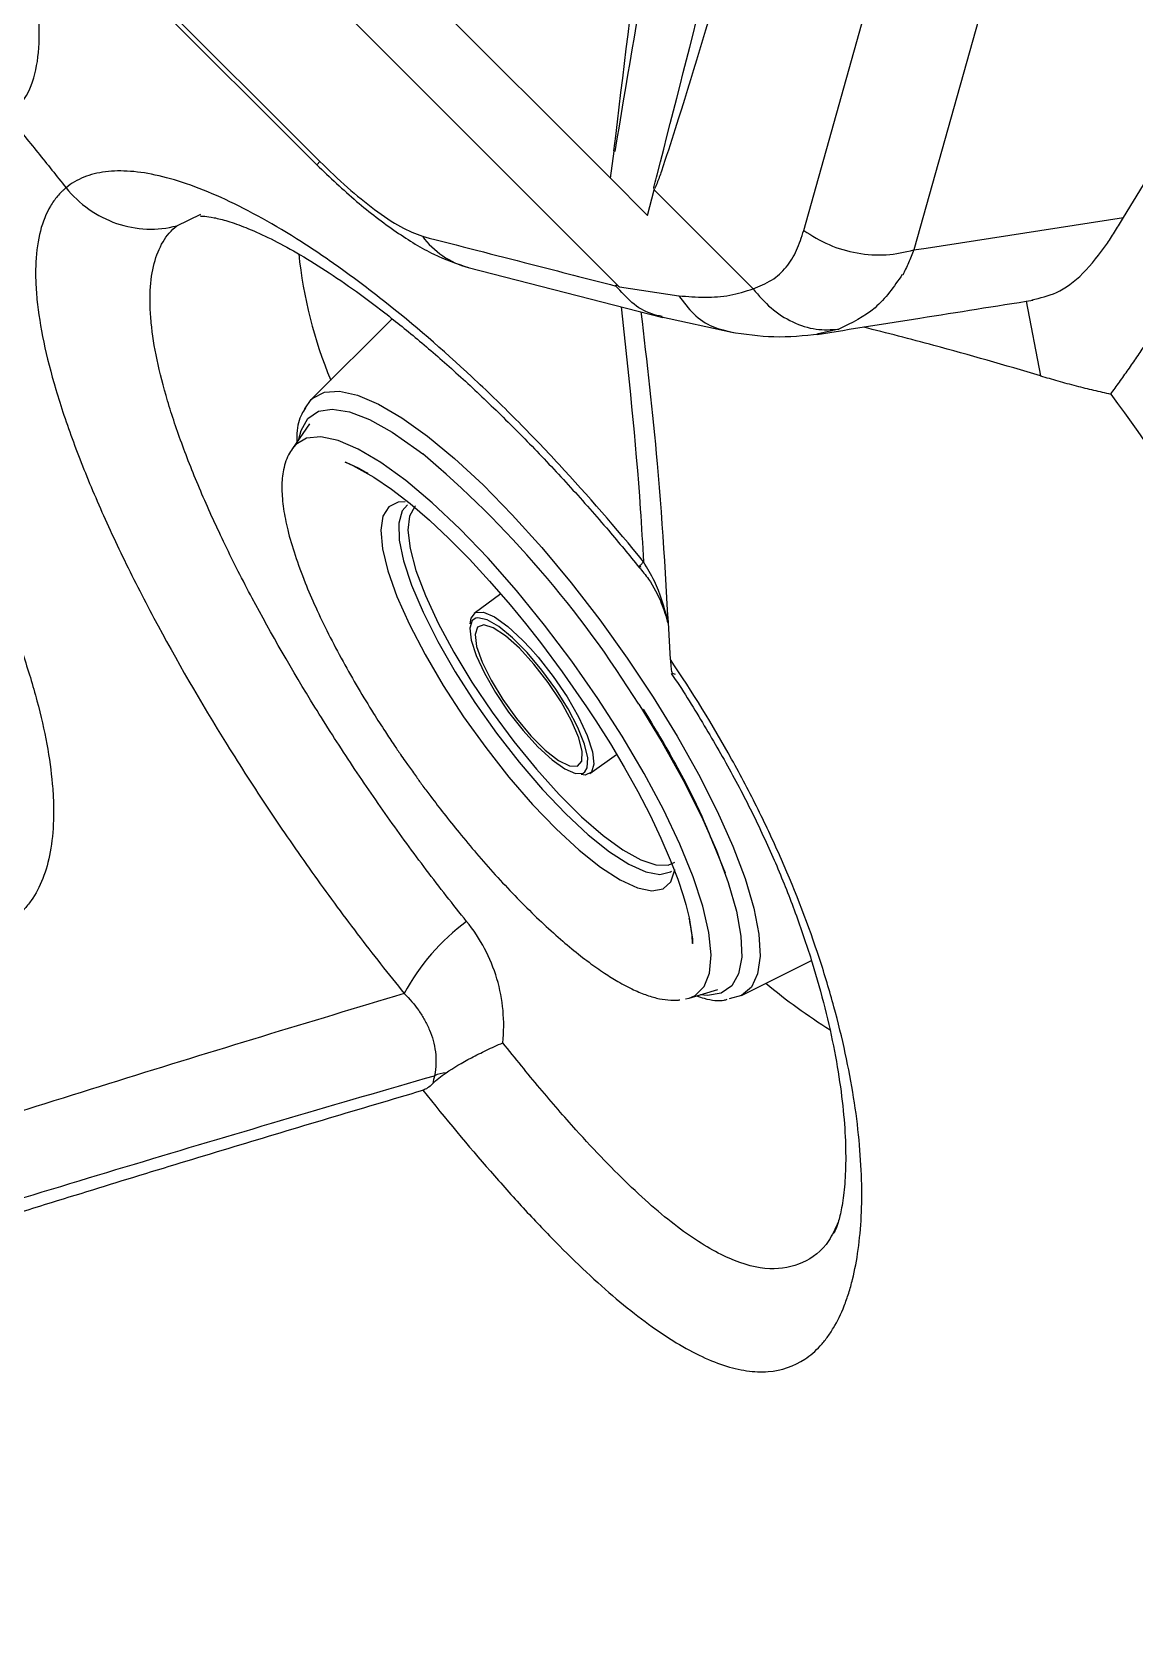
# Model space of a CAD drawing. Extents: x 409 to 498, y 628 to 778.
# Drawn here: x 488.353 to 490.922, y 716.524 to 720.272 of the extents above; entities that cross this region are included whole.
import ezdxf

# ---------------------------------------------------------------- set-up
doc = ezdxf.new("R2010")
doc.units = 0
doc.header["$MEASUREMENT"] = 0
doc.layers.add('1', color=4, linetype='Continuous')
doc.layers.add('GEOMETRY', color=4, linetype='Continuous', lineweight=25)

# ---------------------------------------------------------------- blocks, each defined once
blk = doc.blocks.new('2026_PULSE')
at = {"layer": 'GEOMETRY'}
for p, q in [((74.7001, 81.1623), (81.1421, 74.7204)), ((74.9515, 81.1434), (81.1232, 74.9717)), ((74.9827, 80.4593), (80.4391, 75.003)), ((74.9901, 80.4667), (80.4465, 75.0103)), ((82.3188, 74.8799), (83.6715, 77.1027)), ((81.5737, 74.85), (82.0664, 76.6022)), ((82.3229, 76.557), (81.8302, 74.8047)), ((81.1232, 74.9717), (81.1323, 75.0347)), ((81.1232, 74.9717), (81.2098, 74.8851)), ((81.2098, 74.8851), (81.2251, 74.9446)), ((81.2251, 74.9446), (81.2257, 74.9468)), ((81.2251, 74.9446), (81.4556, 74.7142)), ((80.1129, 74.861), (80.1689, 74.8882)), ((81.8589, 74.8091), (82.3188, 74.8799)), ((81.8302, 74.8047), (81.8589, 74.8091)), ((80.792, 74.7637), (81.2455, 74.6471)), ((81.1421, 74.7204), (81.1441, 74.7184)), ((81.1441, 74.7184), (81.2827, 74.6978)), ((82.0922, 74.685), (82.1254, 74.5114)), ((80.6148, 74.644), (80.4261, 74.456)), ((81.242, 74.6486), (81.4058, 74.6133)), ((81.6553, 74.6198), (81.6045, 74.6085)), ((80.4223, 74.3996), (80.3822, 74.342)), ((80.6973, 74.3204), (80.6858, 74.3295)), ((81.1915, 74.0656), (81.1913, 74.0658)), ((80.8676, 74.0031), (80.806, 73.9578)), ((80.9374, 73.8758), (80.9548, 73.8559)), ((81.0753, 73.5846), (81.1378, 73.6288)), ((81.3642, 73.4174), (81.3903, 73.3534)), ((81.4285, 73.067), (81.5915, 73.1492)), ((81.2983, 73.0598), (81.3064, 73.0613)), ((81.3064, 73.0613), (81.3738, 73.0812)), ((81.4285, 73.067), (81.4001, 73.0593))]:
    blk.add_line(p, q, dxfattribs=at)
at = {"layer": 'GEOMETRY', "flags": 128}
for points in [[(80.4391, 75.003), (80.4399, 75.0037), (80.4465, 75.0103)], [(80.4094, 74.4305), (80.411, 74.4342), (80.4261, 74.456)], [(80.4261, 74.456), (80.4298, 74.4594), (80.4569, 74.4733), (80.4918, 74.4756), (80.534, 74.4662), (80.5828, 74.4454), (80.6374, 74.4135), (80.6969, 74.3709), (80.7603, 74.3184), (80.8266, 74.2569), (80.8947, 74.1874), (80.9635, 74.1109), (81.0318, 74.0288), (81.0985, 73.9424), (81.1625, 73.8532), (81.2229, 73.7625)], [(80.3976, 74.364), (80.4025, 74.3836), (80.4185, 74.4118), (80.4428, 74.4286), (80.4753, 74.4338), (80.5151, 74.4274), (80.5618, 74.4093), (80.6145, 74.38), (80.6723, 74.3399), (80.6859, 74.3294)], [(81.3064, 73.0613), (81.3208, 73.0675), (81.3417, 73.088), (81.3541, 73.1197), (81.3577, 73.162), (81.3524, 73.2142), (81.3383, 73.2752), (81.3158, 73.3441), (81.2851, 73.4196), (81.2468, 73.5004), (81.2017, 73.5849), (81.1505, 73.6718), (81.0941, 73.7594), (81.0336, 73.8461), (80.97, 73.9306), (80.9044, 74.0111), (80.8381, 74.0864), (80.7722, 74.155), (80.7079, 74.2157), (80.6463, 74.2675), (80.5886, 74.3093), (80.5357, 74.3406), (80.4886, 74.3607), (80.4482, 74.3692), (80.4151, 74.366), (80.39, 74.3512), (80.3822, 74.342)], [(80.5463, 74.2906), (80.5463, 74.2906), (80.5464, 74.2906), (80.5467, 74.2904), (80.5494, 74.289), (80.5543, 74.2863), (80.5578, 74.2842), (80.5581, 74.2841), (80.5581, 74.2841), (80.5581, 74.2841), (80.5581, 74.2841), (80.5581, 74.2841), (80.5581, 74.2841), (80.5581, 74.2841), (80.5581, 74.2841), (80.5581, 74.2841), (80.558, 74.2841), (80.5579, 74.2842), (80.5575, 74.2844), (80.5543, 74.2863), (80.5359, 74.2962), (80.518, 74.3048), (80.5075, 74.3092), (80.5054, 74.31), (80.5053, 74.3101), (80.5053, 74.3101), (80.5053, 74.3101), (80.5053, 74.3101), (80.5053, 74.3101), (80.5053, 74.3101), (80.5053, 74.3101), (80.5053, 74.3101), (80.5053, 74.3101), (80.5053, 74.3101), (80.5053, 74.3101), (80.5057, 74.3099), (80.5227, 74.3026), (80.5723, 74.2753), (80.6134, 74.2474), (80.6564, 74.2139), (80.7014, 74.1751), (80.7469, 74.1324), (80.7946, 74.0841), (80.8416, 74.0331), (80.8899, 73.9774), (80.9252, 73.9344), (80.96, 73.8901), (81.0109, 73.8218)], [(80.6452, 74.2176), (80.6289, 74.2169), (80.6067, 74.2062), (80.593, 74.1842), (80.5881, 74.1513), (80.592, 74.1084), (80.6047, 74.0565), (80.6259, 73.9971), (80.655, 73.9317), (80.6913, 73.8619), (80.7337, 73.7896), (80.7813, 73.7167), (80.8328, 73.645), (80.8868, 73.5764), (80.942, 73.5126), (80.9969, 73.4554), (81.0501, 73.4062), (81.1003, 73.3663)], [(80.6502, 74.2106), (80.6383, 74.1963), (80.6304, 74.1676), (80.6314, 74.1285), (80.6413, 74.08), (80.6599, 74.0234), (80.6867, 73.9603), (80.7209, 73.8924), (80.7616, 73.8215), (80.8076, 73.7497), (80.8579, 73.6788), (80.9109, 73.6107), (80.9651, 73.5475), (81.0193, 73.4906), (81.0718, 73.4418), (81.1212, 73.4024)], [(80.6693, 74.2086), (80.6673, 74.2067), (80.655, 74.1844), (80.6513, 74.1514), (80.6565, 74.1087), (80.6702, 74.0575), (80.6922, 73.9991), (80.7219, 73.935), (80.7584, 73.8672), (80.8007, 73.7973), (80.8478, 73.7274), (80.8982, 73.6593), (80.9507, 73.5949), (81.0038, 73.5359), (81.0561, 73.484), (81.106, 73.4405), (81.1524, 73.4067), (81.1938, 73.3835), (81.2292, 73.3715), (81.2577, 73.371), (81.2737, 73.3781)], [(81.1913, 74.0658), (81.1912, 74.066), (81.1934, 74.0698), (81.2005, 74.0775)], [(81.1941, 74.0662), (81.1941, 74.0662), (81.1915, 74.0656)], [(80.7968, 73.9333), (80.7986, 73.9466), (80.8088, 73.9594), (80.8273, 73.9604), (80.8529, 73.9495), (80.884, 73.9275), (80.9187, 73.8956), (80.9374, 73.8758)], [(80.8093, 73.9466), (80.8009, 73.9409), (80.7954, 73.9232), (80.7986, 73.8956), (80.8102, 73.8599), (80.8295, 73.8182), (80.8554, 73.7733), (80.8861, 73.7278), (80.9198, 73.6848)], [(80.9452, 73.8392), (80.9111, 73.8764), (80.8787, 73.9054), (80.8503, 73.9241), (80.828, 73.931), (80.8136, 73.9256), (80.808, 73.9084), (80.8116, 73.8806), (80.8243, 73.8442), (80.8451, 73.8021), (80.8723, 73.7572), (80.9041, 73.713), (80.9381, 73.6727), (80.9716, 73.6393), (81.0023, 73.6152), (81.0279, 73.6023), (81.0464, 73.6016), (81.0566, 73.613), (81.0575, 73.6357), (81.0493, 73.6681), (81.0324, 73.7077), (81.0082, 73.7516), (80.9784, 73.7966), (80.9452, 73.8392)], [(81.0636, 73.5887), (81.0691, 73.598), (81.0703, 73.6208), (81.0628, 73.6527), (81.0472, 73.6917), (81.0245, 73.7354), (80.996, 73.7809), (80.9635, 73.8256), (80.9291, 73.8664), (80.895, 73.9009), (80.8633, 73.9269), (80.8359, 73.9428), (80.8147, 73.9476), (80.8093, 73.9466)], [(80.9548, 73.8559), (80.99, 73.8108), (81.0221, 73.7633), (81.0491, 73.7163), (81.0693, 73.6728), (81.0815, 73.6354), (81.0848, 73.6066), (81.079, 73.5881), (81.0646, 73.5811), (81.0548, 73.582)], [(81.0109, 73.8218), (81.0677, 73.7401), (81.0892, 73.7074), (81.1231, 73.6535), (81.1554, 73.5992), (81.1868, 73.543), (81.2156, 73.4874), (81.2411, 73.4338), (81.2627, 73.3837), (81.28, 73.3384), (81.2926, 73.3006), (81.2987, 73.2794), (81.3064, 73.2482), (81.3142, 73.1985), (81.3148, 73.1903), (81.315, 73.1882), (81.315, 73.1882), (81.315, 73.1882), (81.315, 73.1882), (81.315, 73.1882), (81.315, 73.1882), (81.315, 73.1882), (81.315, 73.1882), (81.315, 73.1882), (81.315, 73.1882), (81.315, 73.1882), (81.315, 73.1882), (81.3149, 73.1886), (81.3134, 73.2069), (81.308, 73.2413), (81.3072, 73.245), (81.3069, 73.2463), (81.3069, 73.2464), (81.3069, 73.2464), (81.3069, 73.2465), (81.3069, 73.2465), (81.3069, 73.2465), (81.3069, 73.2465), (81.3069, 73.2465), (81.3069, 73.2465), (81.3069, 73.2465), (81.3069, 73.2463), (81.3071, 73.2453), (81.3086, 73.2378), (81.3094, 73.2333), (81.3094, 73.2332), (81.3094, 73.2332), (81.3094, 73.2332), (81.3094, 73.2333), (81.3094, 73.2333), (81.3094, 73.2333), (81.3094, 73.2333), (81.3094, 73.2334), (81.3094, 73.2335), (81.3093, 73.2338), (81.3092, 73.2348), (81.3089, 73.2365), (81.3087, 73.2371), (81.3087, 73.2374), (81.3086, 73.2377), (81.3086, 73.2379), (81.3086, 73.238), (81.3086, 73.238)], [(81.1892, 73.7459), (81.2438, 73.6567), (81.2928, 73.5692), (81.3353, 73.4848), (81.3706, 73.4049), (81.398, 73.3309), (81.4171, 73.2642), (81.4275, 73.2057), (81.4291, 73.1566), (81.4219, 73.1176), (81.406, 73.0895), (81.3816, 73.0727), (81.3492, 73.0675), (81.3322, 73.0689)], [(81.2229, 73.7625), (81.2785, 73.672), (81.3284, 73.583), (81.3719, 73.497), (81.4083, 73.4155), (81.4369, 73.3397), (81.4573, 73.271), (81.4691, 73.2104), (81.4721, 73.159), (81.4663, 73.1175), (81.4518, 73.0868), (81.4289, 73.0672), (81.4285, 73.067)], [(80.9198, 73.6848), (80.9543, 73.6468), (80.9875, 73.6163), (81.0172, 73.5952), (81.0417, 73.5848), (81.0594, 73.5857), (81.0636, 73.5887)], [(81.1212, 73.4024), (81.1662, 73.3734), (81.2055, 73.3555), (81.2382, 73.3494), (81.2632, 73.3552), (81.2657, 73.3567)], [(81.1003, 73.3663), (81.146, 73.3366), (81.1862, 73.3181), (81.2198, 73.3111), (81.2459, 73.3159), (81.2639, 73.3323), (81.2733, 73.3598), (81.2734, 73.3607)]]:
    blk.add_lwpolyline(points, dxfattribs=at)
at = {"layer": 'GEOMETRY'}
for centre, radius, start, end in [((80.8428, 74.9529), 0.1959, 216.4903, 254.9683), ((81.4206, 74.8982), 1.0287, 185.7291, 202.6921), ((79.1112, 72.4627), 2.4422, 31.6965, 49.8508), ((81.0854, 72.8366), 0.5011, 126.3911, 151.9943), ((82.3747, 74.1624), 1.3884, 230.1895, 237.8036), ((80.753, 72.7807), 0.1074, 96.7694, 111.6855)]:
    blk.add_arc(centre, radius, start, end, dxfattribs=at)
for points, knots in [([(81.1314, 75.0354), (81.1753, 75.3975), (81.2537, 76.0441), (81.3434, 76.6829), (81.3828, 76.964)], [0, 0, 0, 0, 0.559996, 1, 1, 1, 1]), ([(81.4386, 76.9409), (81.3905, 76.6208), (81.2943, 75.9805), (81.1869, 75.3496), (81.1332, 75.0341)], [0, 0, 0, 0, 0.4998965, 1, 1, 1, 1]), ([(81.224, 74.9483), (81.224, 74.9483), (81.2241, 74.9485), (81.2243, 74.9493), (81.225, 74.9519), (81.2277, 74.9622), (81.3115, 75.2903), (81.4238, 75.7323), (81.5668, 76.2566), (81.6555, 76.5814), (81.7125, 76.7882), (81.7441, 76.9029)], [0, 0, 0, 0, 0.000039, 0.000331, 0.001135, 0.004164, 0.015941, 0.499832, 0.681352, 0.823364, 1, 1, 1, 1]), ([(81.7975, 76.8784), (81.6611, 76.4035), (81.489, 75.8045), (81.3031, 75.1748), (81.2499, 75.0113), (81.2341, 74.9644), (81.2278, 74.9513), (81.2257, 74.9468)], [0, 0, 0, 0, 0.733813, 0.925342, 0.977269, 0.992279, 1, 1, 1, 1]), ([(77.7987, 75.7975), (77.7659, 75.7848), (77.7402, 75.7641), (77.7167, 75.7288), (77.7124, 75.7213), (77.7048, 75.7052), (77.7013, 75.6967), (77.6925, 75.6697), (77.6884, 75.65), (77.6816, 75.5859), (77.6841, 75.5366), (77.6962, 75.4665), (77.699, 75.452), (77.7056, 75.4225), (77.7093, 75.4074), (77.7217, 75.3611), (77.7316, 75.3291), (77.7546, 75.2626), (77.7677, 75.2281), (77.7898, 75.1745), (77.7975, 75.1563), (77.8139, 75.1193), (77.8225, 75.1005), (77.867, 75.0057), (77.9079, 74.9272), (77.9769, 74.8054), (78.0011, 74.7642), (78.0395, 74.7012), (78.0526, 74.6801), (78.0791, 74.6379), (78.0926, 74.6169), (78.1611, 74.5114), (78.2192, 74.427), (78.296, 74.3215), (78.3116, 74.3004), (78.3432, 74.2582), (78.3591, 74.2371), (78.4072, 74.1746), (78.4395, 74.1336), (78.5376, 74.0127), (78.6042, 73.9348), (78.6894, 73.841), (78.7064, 73.8225), (78.7404, 73.7863), (78.7573, 73.7685), (78.808, 73.7161), (78.8416, 73.6825), (78.9085, 73.618), (78.9418, 73.5872), (78.9914, 73.5429), (79.008, 73.5285), (79.0409, 73.5004), (79.0573, 73.4867), (79.1383, 73.4209), (79.2004, 73.3758), (79.2898, 73.3192), (79.3189, 73.3022), (79.3617, 73.2796), (79.3757, 73.2726), (79.4031, 73.2597), (79.4166, 73.2538), (79.4824, 73.227), (79.5308, 73.2141), (79.5969, 73.2077), (79.6179, 73.2078), (79.6567, 73.2123), (79.6747, 73.2168), (79.7079, 73.2299), (79.723, 73.2386), (79.7436, 73.2549), (79.7501, 73.2609), (79.7624, 73.2739), (79.7681, 73.281), (79.7949, 73.3189), (79.8098, 73.3569), (79.8222, 73.425), (79.8247, 73.4496), (79.8259, 73.4893), (79.8259, 73.503), (79.825, 73.5311), (79.8241, 73.5455), (79.8176, 73.6194), (79.8057, 73.6841), (79.7823, 73.7718), (79.7772, 73.7897), (79.7661, 73.8262), (79.7601, 73.8448), (79.7411, 73.901), (79.7268, 73.9392), (79.6795, 74.0562), (79.642, 74.1372), (79.5871, 74.2423), (79.5758, 74.2634), (79.5525, 74.3056), (79.5406, 74.3268), (79.504, 74.3901), (79.4784, 74.4325), (79.4247, 74.5172), (79.3968, 74.5597), (79.3384, 74.6447), (79.3078, 74.6875), (79.2143, 74.8134), (79.1492, 74.8948), (79.0474, 75.0132), (79.0128, 75.0521), (78.9421, 75.1285), (78.9067, 75.1655), (78.8001, 75.2726), (78.7287, 75.3391), (78.6211, 75.4316), (78.585, 75.4613), (78.5142, 75.5169), (78.4794, 75.543), (78.4108, 75.5919), (78.377, 75.6147), (78.3106, 75.6568), (78.2779, 75.6763), (78.1818, 75.7292), (78.1223, 75.7565), (78.0396, 75.7859), (78.0132, 75.7937), (77.9626, 75.8055), (77.9385, 75.8094), (77.8933, 75.813), (77.8723, 75.8128), (77.8331, 75.8082), (77.8151, 75.8039), (77.7987, 75.7975)], [0, 0, 0, 0, 0.03125, 0.03125, 0.039063, 0.039063, 0.046875, 0.046875, 0.0625, 0.0625, 0.09375, 0.09375, 0.101563, 0.101563, 0.109375, 0.109375, 0.125, 0.125, 0.140625, 0.140625, 0.148438, 0.148438, 0.15625, 0.15625, 0.1875, 0.1875, 0.203125, 0.203125, 0.210938, 0.210938, 0.21875, 0.21875, 0.25, 0.25, 0.257813, 0.257813, 0.265625, 0.265625, 0.28125, 0.28125, 0.3125, 0.3125, 0.320313, 0.320313, 0.328125, 0.328125, 0.34375, 0.34375, 0.359375, 0.359375, 0.367188, 0.367188, 0.375, 0.375, 0.40625, 0.40625, 0.421875, 0.421875, 0.429688, 0.429688, 0.4375, 0.4375, 0.46875, 0.46875, 0.484375, 0.484375, 0.5, 0.5, 0.515625, 0.515625, 0.523438, 0.523438, 0.53125, 0.53125, 0.5625, 0.5625, 0.578125, 0.578125, 0.585938, 0.585938, 0.59375, 0.59375, 0.625, 0.625, 0.632813, 0.632813, 0.640625, 0.640625, 0.65625, 0.65625, 0.6875, 0.6875, 0.695313, 0.695313, 0.703125, 0.703125, 0.71875, 0.71875, 0.734375, 0.734375, 0.75, 0.75, 0.78125, 0.78125, 0.796875, 0.796875, 0.8125, 0.8125, 0.84375, 0.84375, 0.859375, 0.859375, 0.875, 0.875, 0.890625, 0.890625, 0.90625, 0.90625, 0.9375, 0.9375, 0.953125, 0.953125, 0.96875, 0.96875, 0.984375, 0.984375, 1, 1, 1, 1]), ([(79.7222, 75.114), (79.7369, 75.1294), (79.7662, 75.1602), (79.7889, 75.2312), (79.7961, 75.3274), (79.7774, 75.4567), (79.7305, 75.616), (79.6746, 75.7362), (79.6474, 75.7947)], [0, 0, 0, 0, 0.146109, 0.292822, 0.43893, 0.629173, 0.819413, 1, 1, 1, 1]), ([(79.7222, 75.114), (79.7444, 75.0867), (79.7888, 75.032), (79.8329, 74.977), (79.8549, 74.9496)], [0, 0, 0, 0, 0.499956, 1, 1, 1, 1]), ([(80.4465, 75.0103), (80.4678, 74.9898), (80.5097, 74.9493), (80.5742, 74.8975), (80.6366, 74.8548), (80.669, 74.8426), (80.6853, 74.8364)], [0, 0, 0, 0, 0.253425, 0.499607, 0.749437, 1, 1, 1, 1]), ([(81.2005, 74.0775), (81.1363, 74.157), (81.0707, 74.2325), (80.9707, 74.3403), (80.9371, 74.3753), (80.8862, 74.4264), (80.8691, 74.4432), (80.8349, 74.4764), (80.8177, 74.4927), (80.7317, 74.5729), (80.6642, 74.6311), (80.5647, 74.7098), (80.5319, 74.7346), (80.4831, 74.7696), (80.4669, 74.781), (80.4348, 74.8028), (80.419, 74.8132), (80.3409, 74.8632), (80.2819, 74.8961), (80.1985, 74.9348), (80.1715, 74.946), (80.1195, 74.9645), (80.0949, 74.9719), (80.0247, 74.988), (79.9831, 74.9912), (79.9285, 74.9844), (79.9116, 74.9801), (79.881, 74.9677), (79.8672, 74.9596), (79.8549, 74.9496)], [0, 0, 0, 0, 0.125, 0.125, 0.1875, 0.1875, 0.21875, 0.21875, 0.25, 0.25, 0.375, 0.375, 0.4375, 0.4375, 0.46875, 0.46875, 0.5, 0.5, 0.625, 0.625, 0.6875, 0.6875, 0.75, 0.75, 0.875, 0.875, 0.9375, 0.9375, 1, 1, 1, 1]), ([(80.4391, 75.003), (80.4697, 74.9738), (80.5295, 74.917), (80.6227, 74.8459), (80.7122, 74.7905), (80.7659, 74.7725), (80.7925, 74.7636)], [0, 0, 0, 0, 0.26675, 0.521277, 0.762772, 1, 1, 1, 1]), ([(79.8549, 74.9496), (79.8541, 74.9488), (79.8531, 74.9481), (79.8514, 74.9465), (79.8487, 74.9442), (79.8428, 74.9386), (79.838, 74.9335), (79.8289, 74.9227), (79.8234, 74.9149), (79.8084, 74.8896), (79.8006, 74.8703), (79.7893, 74.8269), (79.7858, 74.8027), (79.7838, 74.7628), (79.7837, 74.7488), (79.7846, 74.7196), (79.7856, 74.7046), (79.7933, 74.6268), (79.808, 74.5569), (79.8369, 74.4597), (79.8432, 74.4397), (79.8568, 74.3989), (79.8641, 74.3782), (79.8874, 74.3152), (79.9047, 74.272), (79.943, 74.183), (79.9639, 74.1373), (79.998, 74.0668), (80.0098, 74.043), (80.0342, 73.9949), (80.0468, 73.9708), (80.1113, 73.8497), (80.1681, 73.7513), (80.2457, 73.6265), (80.2616, 73.6013), (80.2939, 73.5512), (80.3102, 73.5263), (80.3597, 73.452), (80.3934, 73.403), (80.4623, 73.3063), (80.4975, 73.2584), (80.5693, 73.164), (80.606, 73.1173), (80.643, 73.0719)], [0, 0, 0, 0, 0.003906, 0.003906, 0.007812, 0.015625, 0.03125, 0.03125, 0.0625, 0.0625, 0.125, 0.125, 0.1875, 0.1875, 0.21875, 0.21875, 0.25, 0.25, 0.375, 0.375, 0.40625, 0.40625, 0.4375, 0.4375, 0.5, 0.5, 0.5625, 0.5625, 0.59375, 0.59375, 0.625, 0.625, 0.75, 0.75, 0.78125, 0.78125, 0.8125, 0.8125, 0.875, 0.875, 0.9375, 0.9375, 1, 1, 1, 1]), ([(79.8549, 74.9496), (79.8702, 74.9305), (79.8882, 74.9136), (79.928, 74.8856), (79.9498, 74.8744), (79.9954, 74.8587), (80.0191, 74.8543), (80.0666, 74.8524), (80.0903, 74.8549), (80.1129, 74.861)], [0, 0, 0, 0, 0.25, 0.25, 0.5, 0.5, 0.75, 0.75, 1, 1, 1, 1]), ([(80.7882, 73.24), (80.7565, 73.2791), (80.725, 73.3194), (80.6635, 73.4008), (80.6334, 73.4421), (80.5744, 73.5254), (80.5456, 73.5676), (80.5032, 73.6316), (80.4893, 73.653), (80.4616, 73.6962), (80.448, 73.7178), (80.3815, 73.8253), (80.3328, 73.91), (80.2774, 74.0143), (80.2666, 74.035), (80.2456, 74.0764), (80.2354, 74.097), (80.2061, 74.1578), (80.1881, 74.1972), (80.1551, 74.2739), (80.1401, 74.3112), (80.1201, 74.3656), (80.1137, 74.3835), (80.1019, 74.4187), (80.0965, 74.436), (80.0714, 74.5201), (80.0587, 74.5807), (80.052, 74.648), (80.0511, 74.6611), (80.0503, 74.6864), (80.0504, 74.6985), (80.0522, 74.7333), (80.0553, 74.7542), (80.0702, 74.8108), (80.0875, 74.8403), (80.1129, 74.861)], [0, 0, 0, 0, 0.0625, 0.0625, 0.125, 0.125, 0.1875, 0.1875, 0.21875, 0.21875, 0.25, 0.25, 0.375, 0.375, 0.40625, 0.40625, 0.4375, 0.4375, 0.5, 0.5, 0.5625, 0.5625, 0.59375, 0.59375, 0.625, 0.625, 0.75, 0.75, 0.78125, 0.78125, 0.8125, 0.8125, 0.875, 0.875, 1, 1, 1, 1]), ([(80.1689, 74.8833), (80.1686, 74.8833), (80.1671, 74.883), (80.1766, 74.8836), (80.1979, 74.8806), (80.2308, 74.8725), (80.2732, 74.8576), (80.3246, 74.8348), (80.384, 74.8035), (80.4502, 74.7636), (80.5217, 74.7152), (80.5981, 74.6583), (80.679, 74.5929), (80.7639, 74.5189), (80.8516, 74.4369), (80.941, 74.3476), (81.0308, 74.2519), (81.1145, 74.1574), (81.1668, 74.0935), (81.1903, 74.0646)], [0, 0, 0, 0, 0.016512, 0.072533, 0.127722, 0.183512, 0.240662, 0.299277, 0.359138, 0.419925, 0.481039, 0.542687, 0.606211, 0.671407, 0.738038, 0.805811, 0.874378, 0.943361, 1, 1, 1, 1]), ([(82.2812, 74.8203), (82.2876, 74.8301), (82.3003, 74.8498), (82.3126, 74.8699), (82.3188, 74.8799)], [0, 0, 0, 0, 0.5004643, 1, 1, 1, 1]), ([(80.6853, 74.8364), (80.7695, 74.8148), (80.9198, 74.7762), (81.0699, 74.7375), (81.136, 74.7205)], [0, 0, 0, 0, 0.56, 1, 1, 1, 1]), ([(81.4556, 74.7142), (81.4706, 74.7202), (81.5006, 74.7322), (81.5345, 74.7632), (81.5587, 74.803), (81.5687, 74.8343), (81.5737, 74.85)], [0, 0, 0, 0, 0.251345, 0.50094, 0.750409, 1, 1, 1, 1]), ([(82.1052, 74.6884), (82.1244, 74.6926), (82.1653, 74.7018), (82.2258, 74.7456), (82.2627, 74.7954), (82.2812, 74.8203)], [0, 0, 0, 0, 0.3060359, 0.6521909, 1, 1, 1, 1]), ([(81.8302, 74.8047), (81.8261, 74.7945), (81.8179, 74.7741), (81.809, 74.7554), (81.8045, 74.7461)], [0, 0, 0, 0, 0.501136, 1, 1, 1, 1]), ([(81.8033, 74.7473), (81.7838, 74.7192), (81.7443, 74.6626), (81.6851, 74.6341), (81.6553, 74.6198)], [0, 0, 0, 0, 0.495442, 1, 1, 1, 1]), ([(81.136, 74.7205), (81.136, 74.7211), (81.1359, 74.7224), (81.137, 74.7228), (81.1383, 74.7228), (81.1394, 74.7224), (81.1408, 74.7216), (81.1417, 74.7208), (81.1421, 74.7204)], [0, 0, 0, 0, 0.262634, 0.531071, 0.668943, 0.7867377, 0.8932253, 1, 1, 1, 1]), ([(81.2436, 74.6496), (81.2356, 74.6512), (81.2102, 74.6565), (81.1722, 74.6799), (81.148, 74.7071), (81.136, 74.7205)], [0, 0, 0, 0, 0.1891608, 0.6006337, 1, 1, 1, 1]), ([(81.2827, 74.6978), (81.3031, 74.6961), (81.3429, 74.6929), (81.4017, 74.697), (81.4378, 74.7083), (81.4558, 74.7139)], [0, 0, 0, 0, 0.346455, 0.675338, 1, 1, 1, 1]), ([(81.4558, 74.7139), (81.4558, 74.7139), (81.4557, 74.714), (81.4556, 74.7141), (81.4556, 74.7142)], [0, 0, 0, 0, 0.559936, 1, 1, 1, 1]), ([(81.4558, 74.7139), (81.4692, 74.6983), (81.4964, 74.6665), (81.5474, 74.6347), (81.6019, 74.6167), (81.6377, 74.6188), (81.6553, 74.6198)], [0, 0, 0, 0, 0.2458206, 0.5000716, 0.7542841, 1, 1, 1, 1]), ([(82.289, 74.4686), (82.2959, 74.478), (82.3096, 74.4969), (82.33, 74.5256), (82.3502, 74.5548), (82.3701, 74.5844), (82.3897, 74.6143), (82.409, 74.6445), (82.4278, 74.6749), (82.4462, 74.7054), (82.4581, 74.7259), (82.4641, 74.7362)], [0, 0, 0, 0, 0.109504, 0.220016, 0.331277, 0.443021, 0.554993, 0.666949, 0.778615, 0.889719, 1, 1, 1, 1]), ([(81.1482, 74.6721), (81.165, 74.5171), (81.186, 74.3227), (81.198, 74.1187), (81.2005, 74.0775)], [0, 0, 0, 0, 0.79783, 1, 1, 1, 1]), ([(81.2827, 74.6978), (81.2937, 74.6829), (81.316, 74.6528), (81.3603, 74.6229), (81.3937, 74.616), (81.41, 74.6126)], [0, 0, 0, 0, 0.330111, 0.671466, 1, 1, 1, 1]), ([(81.6047, 74.6077), (81.6846, 74.6204), (81.8528, 74.6472), (82.0204, 74.6737), (82.1084, 74.6875)], [0, 0, 0, 0, 0.475637, 1, 1, 1, 1]), ([(81.263, 73.8501), (81.2546, 74.004), (81.2395, 74.2814), (81.2088, 74.5434), (81.1951, 74.6601)], [0, 0, 0, 0, 0.554682, 1, 1, 1, 1]), ([(81.4022, 74.6134), (81.4365, 74.6085), (81.5076, 74.5983), (81.5745, 74.6051), (81.6092, 74.6086)], [0, 0, 0, 0, 0.4818648, 1, 1, 1, 1]), ([(82.1254, 74.5114), (82.0427, 74.5356), (81.9055, 74.5757), (81.7673, 74.6109), (81.7124, 74.6248)], [0, 0, 0, 0, 0.602976, 1, 1, 1, 1]), ([(82.1254, 74.5114), (82.1321, 74.5094), (82.1456, 74.5054), (82.1661, 74.4995), (82.1872, 74.4936), (82.215, 74.4862), (82.2492, 74.4777), (82.2758, 74.4717), (82.289, 74.4687)], [0, 0, 0, 0, 0.118764, 0.241787, 0.368915, 0.499983, 0.750487, 1, 1, 1, 1]), ([(82.289, 74.4686), (82.4599, 74.2373), (82.7021, 73.8626), (82.9791, 73.3268), (83.167, 72.8927), (83.3248, 72.4467), (83.4093, 72.1429), (83.4463, 71.9897)], [0, 0, 0, 0, 0.2281753, 0.3531753, 0.4781753, 0.6031753, 0.7281753, 0.7281753, 0.7281753, 0.7281753]), ([(80.4131, 74.4361), (80.4099, 74.4315), (80.3992, 74.4166), (80.3926, 74.3894), (80.3926, 74.3638), (80.3926, 74.3568)], [0, 0, 0, 0, 0.243315, 0.795598, 1, 1, 1, 1]), ([(80.3822, 74.342), (80.3792, 74.3372), (80.3686, 74.3204), (80.3593, 74.2884), (80.3566, 74.2483), (80.3605, 74.2028), (80.3708, 74.1512), (80.3875, 74.094), (80.4098, 74.0334), (80.4362, 73.9717), (80.4657, 73.9102), (80.499, 73.8469), (80.5344, 73.7848), (80.5678, 73.7299), (80.5961, 73.6856), (80.6173, 73.6538), (80.6327, 73.6312), (80.6437, 73.6152), (80.656, 73.5977), (80.6649, 73.5853), (80.6711, 73.5766)], [0, 0, 0, 0, 0.032861, 0.114313, 0.190575, 0.268679, 0.342508, 0.423643, 0.504738, 0.57264, 0.643732, 0.71401, 0.780689, 0.843017, 0.888306, 0.920774, 0.943891, 0.960295, 0.971914, 1, 1, 1, 1]), ([(81.257, 73.9422), (81.2482, 73.9733), (81.2347, 74.0212), (81.2094, 74.0629), (81.2005, 74.0775)], [0, 0, 0, 0, 0.649106, 1, 1, 1, 1]), ([(81.1902, 74.065), (81.1977, 74.056), (81.2188, 74.0306), (81.2422, 73.9858), (81.2528, 73.9499), (81.2575, 73.9338)], [0, 0, 0, 0, 0.233043, 0.655501, 1, 1, 1, 1]), ([(80.6862, 72.8467), (80.7398, 72.7798), (80.7921, 72.7168), (80.8693, 72.6283), (80.8948, 72.5998), (80.9328, 72.5585), (80.9454, 72.545), (80.9705, 72.5187), (80.9828, 72.5059), (81.0442, 72.4437), (81.0913, 72.3994), (81.1597, 72.3416), (81.1821, 72.3238), (81.2261, 72.2911), (81.2478, 72.2762), (81.3107, 72.2371), (81.35, 72.218), (81.4055, 72.1998), (81.4234, 72.1955), (81.458, 72.1905), (81.4748, 72.1898), (81.5225, 72.1935), (81.551, 72.2032), (81.5891, 72.2286), (81.6011, 72.2388), (81.6177, 72.257), (81.6231, 72.2635), (81.6333, 72.2774), (81.6382, 72.2848), (81.6522, 72.3081), (81.6606, 72.3254), (81.6718, 72.3538), (81.6753, 72.3636), (81.6817, 72.3841), (81.6847, 72.3947), (81.6983, 72.4494), (81.7051, 72.4985), (81.709, 72.5799), (81.7093, 72.6082), (81.7076, 72.6676), (81.7057, 72.6986), (81.6965, 72.7951), (81.6858, 72.8627), (81.6629, 72.9685), (81.6541, 73.0045), (81.6391, 73.0596), (81.6338, 73.0781), (81.6225, 73.1156), (81.6165, 73.1346), (81.5853, 73.2297), (81.5558, 73.3066), (81.5048, 73.4229), (81.4867, 73.4618), (81.448, 73.5399), (81.4274, 73.5791), (81.3622, 73.6969), (81.3146, 73.7742), (81.263, 73.8501)], [0, 0, 0, 0, 0.0625, 0.0625, 0.09375, 0.09375, 0.109375, 0.109375, 0.125, 0.125, 0.1875, 0.1875, 0.21875, 0.21875, 0.25, 0.25, 0.3125, 0.3125, 0.34375, 0.34375, 0.375, 0.375, 0.4375, 0.4375, 0.46875, 0.46875, 0.484375, 0.484375, 0.5, 0.5, 0.53125, 0.53125, 0.546875, 0.546875, 0.5625, 0.5625, 0.625, 0.625, 0.65625, 0.65625, 0.6875, 0.6875, 0.75, 0.75, 0.78125, 0.78125, 0.796875, 0.796875, 0.8125, 0.8125, 0.875, 0.875, 0.90625, 0.90625, 0.9375, 0.9375, 1, 1, 1, 1]), ([(81.263, 73.8501), (81.2634, 73.8418), (81.2639, 73.8349), (81.2649, 73.827), (81.2652, 73.8248), (81.2661, 73.8213), (81.2665, 73.8201), (81.267, 73.8194)], [0, 0, 0, 0, 0.5, 0.5, 0.75, 0.75, 1, 1, 1, 1]), ([(81.2646, 73.8178), (81.2647, 73.8177), (81.2909, 73.7804), (81.3381, 73.7035), (81.405, 73.5887), (81.4638, 73.4745), (81.5147, 73.3623), (81.5581, 73.2516), (81.5946, 73.1431), (81.6241, 73.0373), (81.6464, 72.9365), (81.6616, 72.8424), (81.6701, 72.7571), (81.6723, 72.6824), (81.6693, 72.6201), (81.6626, 72.5713), (81.6544, 72.5386), (81.6474, 72.5198), (81.6436, 72.5133), (81.6442, 72.5141), (81.6444, 72.5143)], [0, 0, 0, 0, 0.0001, 0.066896, 0.133223, 0.198769, 0.263287, 0.327123, 0.392792, 0.458566, 0.524725, 0.590633, 0.655646, 0.719168, 0.780649, 0.839658, 0.89598, 0.941154, 0.985549, 1, 1, 1, 1]), ([(81.1996, 73.7346), (81.2255, 73.6917), (81.2795, 73.602), (81.3343, 73.4932), (81.3569, 73.4358), (81.3642, 73.4174)], [0, 0, 0, 0, 0.383943, 0.802592, 1, 1, 1, 1]), ([(80.6711, 73.5766), (80.6762, 73.5696), (80.6874, 73.5542), (80.7086, 73.5257), (80.7366, 73.4892), (80.7722, 73.4447), (80.8123, 73.3967), (80.8556, 73.3476), (80.9006, 73.2995), (80.9459, 73.2541), (80.9904, 73.2126), (81.0331, 73.1759), (81.0728, 73.1448), (81.1084, 73.1197), (81.1433, 73.098), (81.1765, 73.0805), (81.2084, 73.0674), (81.2381, 73.059), (81.2592, 73.0564), (81.2775, 73.0558), (81.2839, 73.0571), (81.2848, 73.0573)], [0, 0, 0, 0, 0.0239, 0.052032, 0.097239, 0.150292, 0.209911, 0.273441, 0.339316, 0.406311, 0.473434, 0.539718, 0.603918, 0.663721, 0.718082, 0.784573, 0.844409, 0.903132, 0.960546, 0.99436, 1, 1, 1, 1]), ([(81.3903, 73.3533), (81.3883, 73.3588), (81.385, 73.3683), (81.3817, 73.3767), (81.3803, 73.3803)], [0, 0, 0, 0, 0.572489, 1, 1, 1, 1]), ([(80.8724, 72.957), (80.8751, 72.9825), (80.8753, 73.0077), (80.8707, 73.0575), (80.866, 73.0821), (80.8515, 73.131), (80.8419, 73.1543), (80.8184, 73.1987), (80.8044, 73.2199), (80.7882, 73.24)], [0, 0, 0, 0, 0.25, 0.25, 0.5, 0.5, 0.75, 0.75, 1, 1, 1, 1]), ([(80.643, 73.0719), (80.4218, 73.0056), (80.1991, 72.9378), (79.8621, 72.833), (79.7492, 72.7976), (79.5224, 72.7255), (79.4084, 72.6888), (79.064, 72.5766), (78.8314, 72.4986), (78.4762, 72.375), (78.3567, 72.3327), (78.1152, 72.2456), (77.9932, 72.2008), (77.8699, 72.1546)], [0, 0, 0, 0, 0.25, 0.25, 0.375, 0.375, 0.5, 0.5, 0.75, 0.75, 0.875, 0.875, 1, 1, 1, 1]), ([(80.643, 73.0719), (80.6556, 73.0595), (80.6669, 73.0463), (80.6816, 73.0251), (80.6862, 73.0178), (80.6946, 73.0028), (80.6984, 72.9949), (80.7084, 72.9709), (80.7132, 72.9541), (80.7177, 72.9183), (80.7173, 72.8996), (80.7133, 72.8805)], [0, 0, 0, 0, 0.25, 0.25, 0.375, 0.375, 0.5, 0.5, 0.75, 0.75, 1, 1, 1, 1]), ([(81.3239, 73.0665), (81.3299, 73.0644), (81.354, 73.0564), (81.3782, 73.0536), (81.3931, 73.0578), (81.3954, 73.0585)], [0, 0, 0, 0, 0.220288, 0.877906, 1, 1, 1, 1]), ([(80.7403, 72.8873), (80.7573, 72.8988), (80.7771, 72.9105), (80.8106, 72.9282), (80.8225, 72.9341), (80.8407, 72.9428), (80.8469, 72.9457), (80.8595, 72.9514), (80.866, 72.9543), (80.8724, 72.957)], [0, 0, 0, 0, 0.5, 0.5, 0.75, 0.75, 0.875, 0.875, 1, 1, 1, 1]), ([(81.654, 72.5391), (81.6471, 72.5241), (81.6263, 72.4785), (81.5725, 72.4404), (81.4955, 72.4235), (81.4021, 72.4487), (81.2942, 72.5125), (81.1742, 72.6148), (81.0604, 72.7331), (80.9592, 72.8497), (80.9013, 72.9212), (80.8724, 72.957)], [0, 0, 0, 0, 0.060832, 0.183665, 0.306491, 0.435675, 0.564893, 0.698975, 0.833098, 0.916548, 1, 1, 1, 1]), ([(77.8979, 71.9791), (78.1488, 72.0707), (78.394, 72.1561), (78.8753, 72.3183), (79.1115, 72.395), (79.461, 72.5052), (79.5767, 72.5412), (79.8069, 72.6119), (79.9214, 72.6467), (80.2632, 72.7493), (80.489, 72.8157), (80.7133, 72.8805)], [0, 0, 0, 0, 0.25, 0.25, 0.5, 0.5, 0.625, 0.625, 0.75, 0.75, 1, 1, 1, 1]), ([(76.9295, 71.5636), (76.958, 71.575), (77.0149, 71.5978), (77.0998, 71.6315), (77.1842, 71.6649), (77.268, 71.6978), (77.3512, 71.7303), (77.4339, 71.7623), (77.5159, 71.7938), (77.5973, 71.8249), (77.6781, 71.8556), (77.7583, 71.8857), (77.8379, 71.9154), (77.9168, 71.9446), (77.9952, 71.9734), (78.1397, 72.026), (78.3486, 72.1007), (78.6191, 72.1946), (78.8856, 72.2848), (79.135, 72.3671), (79.3689, 72.4428), (79.5886, 72.5125), (79.808, 72.5812), (80.0274, 72.6488), (80.247, 72.7156), (80.4668, 72.7816), (80.613, 72.825), (80.6862, 72.8467)], [0, 0, 0, 0, 0.020747, 0.041437, 0.062069, 0.082643, 0.103159, 0.123618, 0.144018, 0.16436, 0.184643, 0.204866, 0.22503, 0.245133, 0.265176, 0.285159, 0.35656, 0.427897, 0.499162, 0.570347, 0.630521, 0.691104, 0.752092, 0.81348, 0.875263, 0.937438, 1, 1, 1, 1])]:
    blk.add_open_spline(points, degree=3, knots=knots, dxfattribs=at)
for points in [[(81.5737, 74.85), (81.5928, 74.838), (81.631, 74.8141), (81.698, 74.7954), (81.7667, 74.7901), (81.809, 74.7998), (81.8302, 74.8047)], [(81.267, 73.8194), (81.2681, 73.818), (81.2706, 73.817), (81.2744, 73.8164)], [(80.7091, 72.862), (80.7174, 72.8705), (80.7279, 72.879), (80.7403, 72.8873)], [(80.7133, 72.8805), (80.7119, 72.8743), (80.7105, 72.8682), (80.7091, 72.862)], [(80.7091, 72.862), (80.7009, 72.8535), (80.6933, 72.8487), (80.6863, 72.8466)]]:
    blk.add_open_spline(points, degree=3, dxfattribs=at)

msp = doc.modelspace()

# ---------------------------------------------------------------- block references
at = {"layer": '1'}
msp.add_blockref('2026_PULSE', (408.577, 644.9604), dxfattribs=at)

doc.saveas('drawing.dxf')
